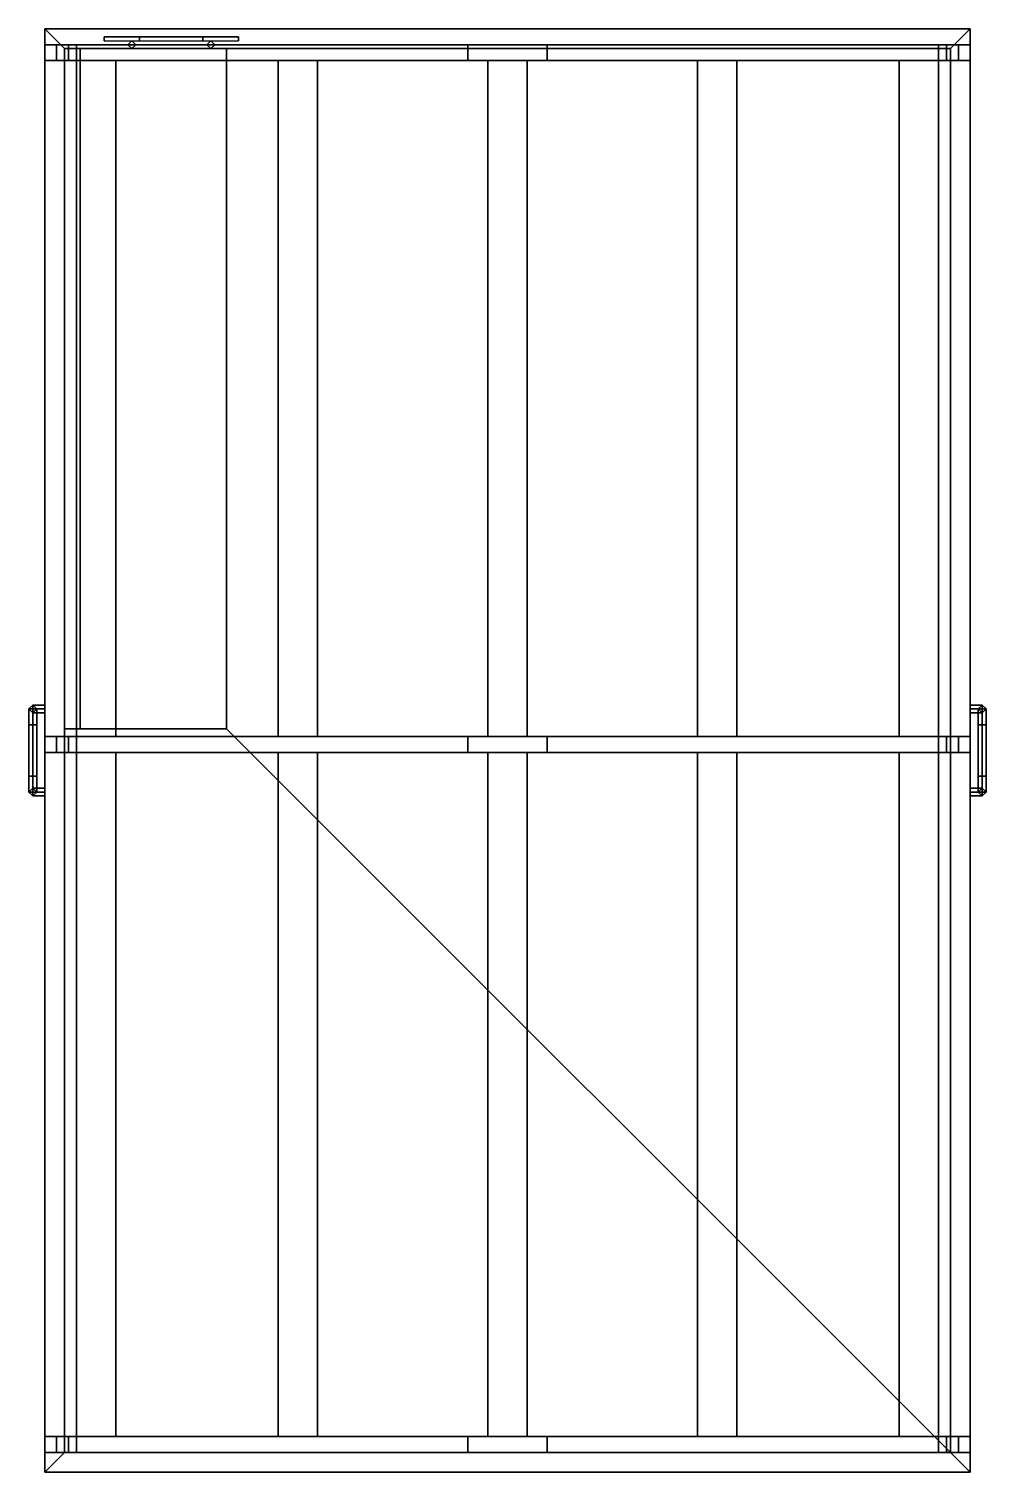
# Model space of a CAD drawing. Extents: x -1.21 to 1.21, y -0.34 to 3.31.
import ezdxf

# ---------------------------------------------------------------- set-up
doc = ezdxf.new("R2010")
doc.units = 0
doc.layers.add('CARGO_BOX', color=3, linetype='CONTINUOUS')

msp = doc.modelspace()

# ---------------------------------------------------------------- linework, layer by layer
at = {"layer": 'CARGO_BOX'}
for points in [[(1.17, 3.31, 1.2), (1.17, -0.34, 1.2), (-1.17, -0.34, 1.2), (-1.17, 3.31, 1.2)], [(-1.17, 3.31, 1.2), (-1.17, 3.31, 1.74), (1.17, 3.31, 1.74), (1.17, 3.31, 1.2)], [(-1.17, 3.31, 1.74), (-1.12, 3.26, 1.74), (1.12, 3.26, 1.74), (1.17, 3.31, 1.74)], [(-1.17, -0.34, 1.74), (-1.12, -0.29, 1.74), (-1.12, 3.26, 1.74), (-1.17, 3.31, 1.74)], [(-1.17, -0.34, 1.2), (-1.17, -0.34, 1.74), (-1.17, 3.31, 1.74), (-1.17, 3.31, 1.2)], [(-0.68, 3.29, 0.99), (-0.68, 3.29, 0.87), (-1.02, 3.29, 0.87), (-1.02, 3.29, 0.99)], [(-1.02, 3.29, 0.99), (-1.02, 3.29, 0.87), (-1.02, 3.28, 0.87), (-1.02, 3.28, 0.99)], [(-0.77, 3.29, 1.07), (-0.68, 3.29, 0.99), (-1.02, 3.29, 0.99), (-0.93, 3.29, 1.07)], [(-0.93, 3.29, 1.07), (-1.02, 3.29, 0.99), (-1.02, 3.28, 0.99), (-0.93, 3.28, 1.07)], [(-0.93, 3.28, 1.07), (-0.77, 3.28, 1.07), (-0.77, 3.29, 1.07), (-0.93, 3.29, 1.07)], [(-0.77, 3.28, 1.07), (-0.68, 3.28, 0.99), (-0.68, 3.29, 0.99), (-0.77, 3.29, 1.07)], [(-0.68, 3.28, 0.99), (-0.68, 3.28, 0.87), (-0.68, 3.29, 0.87), (-0.68, 3.29, 0.99)], [(1.12, -0.29, 1.74), (1.17, -0.34, 1.74), (1.17, 3.31, 1.74), (1.12, 3.26, 1.74)], [(1.17, 3.31, 1.2), (1.17, 3.31, 1.74), (1.17, -0.34, 1.74), (1.17, -0.34, 1.2)], [(-1.17, 3.27, 2.31), (-1.17, 3.27, 1.74), (-1.17, 3.23, 1.74), (-1.17, 3.23, 2.31)], [(-1.14, 3.27, 2.31), (-1.14, 3.27, 1.74), (-1.17, 3.27, 1.74), (-1.17, 3.27, 2.31)], [(-1.09, 3.27, 2.47), (-1.14, 3.27, 2.31), (-1.17, 3.27, 2.31), (-1.11, 3.27, 2.49)], [(-1.11, 3.27, 2.49), (-1.17, 3.27, 2.31), (-1.17, 3.23, 2.31), (-1.11, 3.23, 2.49)], [(-1.14, 3.23, 1.74), (-1.14, 3.27, 1.74), (-1.14, 3.27, 2.31), (-1.14, 3.23, 2.31)], [(-1.14, 3.23, 2.31), (-1.14, 3.27, 2.31), (-1.09, 3.27, 2.47), (-1.09, 3.23, 2.47)], [(-0.71, 3.26, 1.58), (1.12, 3.26, 1.74), (-1.12, 3.26, 1.74), (-1.12, 3.26, 1.58)], [(-1.12, 3.26, 1.74), (-1.12, 1.54, 1.74), (-1.12, 1.54, 1.91), (-1.12, 3.26, 1.91)], [(-1.08, 3.26, 1.91), (-1.08, 3.26, 1.58), (-1.12, 3.26, 1.58), (-1.12, 3.26, 1.91)], [(-1.12, 3.26, 1.91), (-1.12, 1.54, 1.91), (-1.08, 1.54, 1.91), (-1.08, 3.26, 1.91)], [(-0.1, 3.27, 2.67), (-1.11, 3.27, 2.49), (-1.11, 3.23, 2.49), (-0.1, 3.23, 2.67)], [(-0.1, 3.27, 2.64), (-1.09, 3.27, 2.47), (-1.11, 3.27, 2.49), (-0.1, 3.27, 2.67)], [(-1.09, 3.23, 2.47), (-1.09, 3.27, 2.47), (-0.1, 3.27, 2.64), (-0.1, 3.23, 2.64)], [(-0.71, 3.26, 1.58), (-1.08, 3.26, 1.58), (-1.08, 1.54, 1.58), (-0.71, 1.54, 1.58)], [(-1.08, 1.54, 1.91), (-1.08, 1.54, 1.58), (-1.08, 3.26, 1.58), (-1.08, 3.26, 1.91)], [(-0.95, 3.28, 0.97), (-0.96, 3.27, 0.97), (-0.96, 3.27, 1.2), (-0.95, 3.28, 1.2)], [(-0.96, 3.27, 0.97), (-0.95, 3.26, 0.97), (-0.95, 3.26, 1.2), (-0.96, 3.27, 1.2)], [(-0.94, 3.27, 0.97), (-0.95, 3.28, 0.97), (-0.95, 3.28, 1.2), (-0.94, 3.27, 1.2)], [(-0.95, 3.26, 0.97), (-0.94, 3.27, 0.97), (-0.94, 3.27, 1.2), (-0.95, 3.26, 1.2)], [(-0.75, 3.28, 0.97), (-0.76, 3.27, 0.97), (-0.76, 3.27, 1.2), (-0.75, 3.28, 1.2)], [(-0.76, 3.27, 0.97), (-0.75, 3.26, 0.97), (-0.75, 3.26, 1.2), (-0.76, 3.27, 1.2)], [(-0.74, 3.27, 0.97), (-0.75, 3.28, 0.97), (-0.75, 3.28, 1.2), (-0.74, 3.27, 1.2)], [(-0.75, 3.26, 0.97), (-0.74, 3.27, 0.97), (-0.74, 3.27, 1.2), (-0.75, 3.26, 1.2)], [(1.12, 3.26, 1.25), (1.12, 3.26, 1.74), (-0.71, 3.26, 1.58), (-0.71, 3.26, 1.25)], [(-0.71, 3.26, 1.25), (-0.71, 3.26, 1.58), (-0.71, 1.54, 1.58), (-0.71, 1.54, 1.25)], [(-0.71, 3.26, 1.25), (-0.71, 1.54, 1.25), (1.12, -0.29, 1.25), (1.12, 3.26, 1.25)], [(0.1, 3.27, 2.64), (0.1, 3.23, 2.64), (-0.1, 3.23, 2.64), (-0.1, 3.27, 2.64)], [(-0.1, 3.27, 2.67), (0.1, 3.27, 2.67), (0.1, 3.27, 2.64), (-0.1, 3.27, 2.64)], [(-0.1, 3.23, 2.67), (0.1, 3.23, 2.67), (0.1, 3.27, 2.67), (-0.1, 3.27, 2.67)], [(0.1, 3.23, 2.67), (1.11, 3.23, 2.49), (1.11, 3.27, 2.49), (0.1, 3.27, 2.67)], [(0.1, 3.27, 2.67), (1.11, 3.27, 2.49), (1.09, 3.27, 2.47), (0.1, 3.27, 2.64)], [(1.09, 3.27, 2.47), (1.09, 3.23, 2.47), (0.1, 3.23, 2.64), (0.1, 3.27, 2.64)], [(1.11, 3.27, 2.49), (1.17, 3.27, 2.31), (1.14, 3.27, 2.31), (1.09, 3.27, 2.47)], [(1.14, 3.27, 2.31), (1.14, 3.23, 2.31), (1.09, 3.23, 2.47), (1.09, 3.27, 2.47)], [(1.11, 3.23, 2.49), (1.17, 3.23, 2.31), (1.17, 3.27, 2.31), (1.11, 3.27, 2.49)], [(1.12, -0.29, 1.25), (1.12, -0.29, 1.74), (1.12, 3.26, 1.74), (1.12, 3.26, 1.25)], [(1.14, 3.27, 1.74), (1.14, 3.23, 1.74), (1.14, 3.23, 2.31), (1.14, 3.27, 2.31)], [(1.17, 3.27, 2.31), (1.17, 3.27, 1.74), (1.14, 3.27, 1.74), (1.14, 3.27, 2.31)], [(1.17, 3.23, 2.31), (1.17, 3.23, 1.74), (1.17, 3.27, 1.74), (1.17, 3.27, 2.31)], [(-1.17, 3.23, 2.31), (-1.17, 3.23, 1.74), (-1.14, 3.23, 1.74), (-1.14, 3.23, 2.31)], [(-1.11, 3.23, 2.49), (-1.17, 3.23, 2.31), (-1.14, 3.23, 2.31), (-1.09, 3.23, 2.47)], [(-0.1, 3.23, 2.67), (-1.11, 3.23, 2.49), (-1.09, 3.23, 2.47), (-0.1, 3.23, 2.64)], [(-0.99, 1.52, 2.5114), (-0.99, 3.23, 2.5114), (-1.09, 3.23, 2.4936), (-1.09, 1.52, 2.4936)], [(-1.09, 3.23, 2.4936), (-1.09, 3.23, 2.47), (-1.09, 1.52, 2.47), (-1.09, 1.52, 2.4936)], [(-1.09, 1.52, 2.47), (-1.09, 3.23, 2.47), (-0.99, 3.23, 2.4872), (-0.99, 1.52, 2.4872)], [(-0.99, 1.52, 2.4872), (-0.99, 3.23, 2.4872), (-0.99, 3.23, 2.5114), (-0.99, 1.52, 2.5114)], [(-0.58, 3.23, 2.5845), (-0.58, 3.23, 2.5576), (-0.58, 1.52, 2.5576), (-0.58, 1.52, 2.5845)], [(-0.48, 1.52, 2.6023), (-0.48, 3.23, 2.6023), (-0.58, 3.23, 2.5845), (-0.58, 1.52, 2.5845)], [(-0.58, 1.52, 2.5576), (-0.58, 3.23, 2.5576), (-0.48, 3.23, 2.5747), (-0.48, 1.52, 2.5747)], [(-0.48, 1.52, 2.5747), (-0.48, 3.23, 2.5747), (-0.48, 3.23, 2.6023), (-0.48, 1.52, 2.6023)], [(-0.1, 3.23, 2.64), (0.1, 3.23, 2.64), (0.1, 3.23, 2.67), (-0.1, 3.23, 2.67)], [(-0.05, 3.23, 2.64), (-0.05, 1.52, 2.64), (-0.05, 1.52, 2.67), (-0.05, 3.23, 2.67)], [(0.05, 3.23, 2.64), (0.05, 1.52, 2.64), (-0.05, 1.52, 2.64), (-0.05, 3.23, 2.64)], [(-0.05, 3.23, 2.67), (-0.05, 1.52, 2.67), (0.05, 1.52, 2.67), (0.05, 3.23, 2.67)], [(0.05, 1.52, 2.67), (0.05, 1.52, 2.64), (0.05, 3.23, 2.64), (0.05, 3.23, 2.67)], [(0.1, 3.23, 2.64), (1.09, 3.23, 2.47), (1.11, 3.23, 2.49), (0.1, 3.23, 2.67)], [(0.48, 3.23, 2.6023), (0.48, 1.52, 2.6023), (0.58, 1.52, 2.5845), (0.58, 3.23, 2.5845)], [(0.48, 3.23, 2.5747), (0.48, 1.52, 2.5747), (0.48, 1.52, 2.6023), (0.48, 3.23, 2.6023)], [(0.58, 3.23, 2.5576), (0.58, 1.52, 2.5576), (0.48, 1.52, 2.5747), (0.48, 3.23, 2.5747)], [(0.58, 1.52, 2.5845), (0.58, 1.52, 2.5576), (0.58, 3.23, 2.5576), (0.58, 3.23, 2.5845)], [(0.99, 3.23, 2.5114), (0.99, 1.52, 2.5114), (1.09, 1.52, 2.4936), (1.09, 3.23, 2.4936)], [(0.99, 3.23, 2.4872), (0.99, 1.52, 2.4872), (0.99, 1.52, 2.5114), (0.99, 3.23, 2.5114)], [(1.09, 3.23, 2.47), (1.09, 1.52, 2.47), (0.99, 1.52, 2.4872), (0.99, 3.23, 2.4872)], [(1.09, 3.23, 2.47), (1.14, 3.23, 2.31), (1.17, 3.23, 2.31), (1.11, 3.23, 2.49)], [(1.09, 1.52, 2.4936), (1.09, 1.52, 2.47), (1.09, 3.23, 2.47), (1.09, 3.23, 2.4936)], [(1.14, 3.23, 2.31), (1.14, 3.23, 1.74), (1.17, 3.23, 1.74), (1.17, 3.23, 2.31)], [(-1.2, 1.6, 1.03), (-1.21, 1.59, 1.03), (-1.21, 1.59, 1.24), (-1.2, 1.6, 1.23)], [(-1.2, 1.55, 0.97), (-1.21, 1.55, 0.98), (-1.21, 1.59, 1.03), (-1.2, 1.6, 1.03)], [(-1.17, 1.59, 1.24), (-1.17, 1.6, 1.23), (-1.2, 1.6, 1.23), (-1.21, 1.59, 1.24)], [(-1.21, 1.59, 1.03), (-1.2, 1.58, 1.03), (-1.2, 1.58, 1.23), (-1.21, 1.59, 1.24)], [(-1.21, 1.55, 0.98), (-1.2, 1.55, 0.99), (-1.2, 1.58, 1.03), (-1.21, 1.59, 1.03)], [(-1.17, 1.58, 1.23), (-1.17, 1.59, 1.24), (-1.21, 1.59, 1.24), (-1.2, 1.58, 1.23)], [(-1.19, 1.59, 1.03), (-1.2, 1.6, 1.03), (-1.2, 1.6, 1.23), (-1.19, 1.59, 1.22)], [(-1.19, 1.55, 0.98), (-1.2, 1.55, 0.97), (-1.2, 1.6, 1.03), (-1.19, 1.59, 1.03)], [(-1.17, 1.6, 1.23), (-1.17, 1.59, 1.22), (-1.19, 1.59, 1.22), (-1.2, 1.6, 1.23)], [(-1.2, 1.58, 1.03), (-1.19, 1.59, 1.03), (-1.19, 1.59, 1.22), (-1.2, 1.58, 1.23)], [(-1.2, 1.55, 0.99), (-1.19, 1.55, 0.98), (-1.19, 1.59, 1.03), (-1.2, 1.58, 1.03)], [(-1.17, 1.59, 1.22), (-1.17, 1.58, 1.23), (-1.2, 1.58, 1.23), (-1.19, 1.59, 1.22)], [(1.17, 1.59, 1.22), (1.17, 1.6, 1.23), (1.2, 1.6, 1.23), (1.19, 1.59, 1.22)], [(1.17, 1.6, 1.23), (1.17, 1.59, 1.24), (1.21, 1.59, 1.24), (1.2, 1.6, 1.23)], [(1.17, 1.59, 1.24), (1.17, 1.58, 1.23), (1.2, 1.58, 1.23), (1.21, 1.59, 1.24)], [(1.17, 1.58, 1.23), (1.17, 1.59, 1.22), (1.19, 1.59, 1.22), (1.2, 1.58, 1.23)], [(1.2, 1.6, 1.03), (1.19, 1.59, 1.03), (1.19, 1.59, 1.22), (1.2, 1.6, 1.23)], [(1.19, 1.59, 1.03), (1.2, 1.6, 1.03), (1.2, 1.55, 0.97), (1.19, 1.55, 0.98)], [(1.19, 1.59, 1.03), (1.2, 1.58, 1.03), (1.2, 1.58, 1.23), (1.19, 1.59, 1.22)], [(1.2, 1.58, 1.03), (1.19, 1.59, 1.03), (1.19, 1.55, 0.98), (1.2, 1.55, 0.99)], [(1.21, 1.59, 1.03), (1.2, 1.6, 1.03), (1.2, 1.6, 1.23), (1.21, 1.59, 1.24)], [(1.2, 1.6, 1.03), (1.21, 1.59, 1.03), (1.21, 1.55, 0.98), (1.2, 1.55, 0.97)], [(1.2, 1.58, 1.03), (1.21, 1.59, 1.03), (1.21, 1.59, 1.24), (1.2, 1.58, 1.23)], [(1.21, 1.59, 1.03), (1.2, 1.58, 1.03), (1.2, 1.55, 0.99), (1.21, 1.55, 0.98)], [(-1.2, 1.42, 0.97), (-1.21, 1.42, 0.98), (-1.21, 1.55, 0.98), (-1.2, 1.55, 0.97)], [(-1.21, 1.42, 0.98), (-1.2, 1.42, 0.99), (-1.2, 1.55, 0.99), (-1.21, 1.55, 0.98)], [(-1.19, 1.42, 0.98), (-1.2, 1.42, 0.97), (-1.2, 1.55, 0.97), (-1.19, 1.55, 0.98)], [(-1.2, 1.42, 0.99), (-1.19, 1.42, 0.98), (-1.19, 1.55, 0.98), (-1.2, 1.55, 0.99)], [(-1.12, 1.54, 1.25), (-1.12, -0.29, 1.25), (1.12, -0.29, 1.25), (-0.71, 1.54, 1.25)], [(-1.12, 1.54, 1.25), (-1.12, 1.54, 1.58), (-1.12, -0.29, 1.74), (-1.12, -0.29, 1.25)], [(-0.71, 1.54, 1.58), (-1.12, 1.54, 1.58), (-1.12, 1.54, 1.25), (-0.71, 1.54, 1.25)], [(-1.12, 1.54, 1.58), (-1.12, 1.54, 1.74), (-1.12, -0.29, 1.74), (-1.12, 1.54, 1.58)], [(-1.12, 1.54, 1.91), (-1.12, 1.54, 1.58), (-1.08, 1.54, 1.58), (-1.08, 1.54, 1.91)], [(1.19, 1.55, 0.98), (1.2, 1.55, 0.97), (1.2, 1.42, 0.97), (1.19, 1.42, 0.98)], [(1.2, 1.55, 0.99), (1.19, 1.55, 0.98), (1.19, 1.42, 0.98), (1.2, 1.42, 0.99)], [(1.2, 1.55, 0.97), (1.21, 1.55, 0.98), (1.21, 1.42, 0.98), (1.2, 1.42, 0.97)], [(1.21, 1.55, 0.98), (1.2, 1.55, 0.99), (1.2, 1.42, 0.99), (1.21, 1.42, 0.98)], [(-1.14, 1.52, 2.31), (-1.14, 1.52, 1.74), (-1.17, 1.52, 1.74), (-1.17, 1.52, 2.31)], [(-1.17, 1.52, 2.31), (-1.17, 1.52, 1.74), (-1.17, 1.48, 1.74), (-1.17, 1.48, 2.31)], [(-1.11, 1.52, 2.49), (-1.17, 1.52, 2.31), (-1.17, 1.48, 2.31), (-1.11, 1.48, 2.49)], [(-1.09, 1.52, 2.47), (-1.14, 1.52, 2.31), (-1.17, 1.52, 2.31), (-1.11, 1.52, 2.49)], [(-1.14, 1.48, 1.74), (-1.14, 1.52, 1.74), (-1.14, 1.52, 2.31), (-1.14, 1.48, 2.31)], [(-1.14, 1.48, 2.31), (-1.14, 1.52, 2.31), (-1.09, 1.52, 2.47), (-1.09, 1.48, 2.47)], [(-0.1, 1.52, 2.64), (-1.09, 1.52, 2.47), (-1.11, 1.52, 2.49), (-0.1, 1.52, 2.67)], [(-0.1, 1.52, 2.67), (-1.11, 1.52, 2.49), (-1.11, 1.48, 2.49), (-0.1, 1.48, 2.67)], [(-1.09, 1.48, 2.47), (-1.09, 1.52, 2.47), (-0.1, 1.52, 2.64), (-0.1, 1.48, 2.64)], [(-0.1, 1.48, 2.67), (0.1, 1.48, 2.67), (0.1, 1.52, 2.67), (-0.1, 1.52, 2.67)], [(-0.1, 1.52, 2.67), (0.1, 1.52, 2.67), (0.1, 1.52, 2.64), (-0.1, 1.52, 2.64)], [(0.1, 1.52, 2.64), (0.1, 1.48, 2.64), (-0.1, 1.48, 2.64), (-0.1, 1.52, 2.64)], [(1.09, 1.52, 2.47), (1.09, 1.48, 2.47), (0.1, 1.48, 2.64), (0.1, 1.52, 2.64)], [(0.1, 1.52, 2.67), (1.11, 1.52, 2.49), (1.09, 1.52, 2.47), (0.1, 1.52, 2.64)], [(0.1, 1.48, 2.67), (1.11, 1.48, 2.49), (1.11, 1.52, 2.49), (0.1, 1.52, 2.67)], [(1.14, 1.52, 2.31), (1.14, 1.48, 2.31), (1.09, 1.48, 2.47), (1.09, 1.52, 2.47)], [(1.11, 1.52, 2.49), (1.17, 1.52, 2.31), (1.14, 1.52, 2.31), (1.09, 1.52, 2.47)], [(1.11, 1.48, 2.49), (1.17, 1.48, 2.31), (1.17, 1.52, 2.31), (1.11, 1.52, 2.49)], [(1.17, 1.52, 2.31), (1.17, 1.52, 1.74), (1.14, 1.52, 1.74), (1.14, 1.52, 2.31)], [(1.14, 1.52, 1.74), (1.14, 1.48, 1.74), (1.14, 1.48, 2.31), (1.14, 1.52, 2.31)], [(1.17, 1.48, 2.31), (1.17, 1.48, 1.74), (1.17, 1.52, 1.74), (1.17, 1.52, 2.31)], [(-1.17, 1.48, 2.31), (-1.17, 1.48, 1.74), (-1.14, 1.48, 1.74), (-1.14, 1.48, 2.31)], [(-1.11, 1.48, 2.49), (-1.17, 1.48, 2.31), (-1.14, 1.48, 2.31), (-1.09, 1.48, 2.47)], [(-0.1, 1.48, 2.67), (-1.11, 1.48, 2.49), (-1.09, 1.48, 2.47), (-0.1, 1.48, 2.64)], [(-0.99, -0.25, 2.5114), (-0.99, 1.48, 2.5114), (-1.09, 1.48, 2.4936), (-1.09, -0.25, 2.4936)], [(-1.09, -0.25, 2.47), (-1.09, 1.48, 2.47), (-0.99, 1.48, 2.4872), (-0.99, -0.25, 2.4872)], [(-1.09, 1.48, 2.4936), (-1.09, 1.48, 2.47), (-1.09, -0.25, 2.47), (-1.09, -0.25, 2.4936)], [(-0.99, -0.25, 2.4872), (-0.99, 1.48, 2.4872), (-0.99, 1.48, 2.5114), (-0.99, -0.25, 2.5114)], [(-0.58, 1.48, 2.5845), (-0.58, 1.48, 2.5576), (-0.58, -0.25, 2.5576), (-0.58, -0.25, 2.5845)], [(-0.48, -0.25, 2.6023), (-0.48, 1.48, 2.6023), (-0.58, 1.48, 2.5845), (-0.58, -0.25, 2.5845)], [(-0.58, -0.25, 2.5576), (-0.58, 1.48, 2.5576), (-0.48, 1.48, 2.5747), (-0.48, -0.25, 2.5747)], [(-0.48, -0.25, 2.5747), (-0.48, 1.48, 2.5747), (-0.48, 1.48, 2.6023), (-0.48, -0.25, 2.6023)], [(-0.1, 1.48, 2.64), (0.1, 1.48, 2.64), (0.1, 1.48, 2.67), (-0.1, 1.48, 2.67)], [(-0.05, 1.48, 2.64), (-0.05, -0.25, 2.64), (-0.05, -0.25, 2.67), (-0.05, 1.48, 2.67)], [(0.05, 1.48, 2.64), (0.05, -0.25, 2.64), (-0.05, -0.25, 2.64), (-0.05, 1.48, 2.64)], [(-0.05, 1.48, 2.67), (-0.05, -0.25, 2.67), (0.05, -0.25, 2.67), (0.05, 1.48, 2.67)], [(0.05, -0.25, 2.67), (0.05, -0.25, 2.64), (0.05, 1.48, 2.64), (0.05, 1.48, 2.67)], [(0.1, 1.48, 2.64), (1.09, 1.48, 2.47), (1.11, 1.48, 2.49), (0.1, 1.48, 2.67)], [(0.48, 1.48, 2.6023), (0.48, -0.25, 2.6023), (0.58, -0.25, 2.5845), (0.58, 1.48, 2.5845)], [(0.48, 1.48, 2.5747), (0.48, -0.25, 2.5747), (0.48, -0.25, 2.6023), (0.48, 1.48, 2.6023)], [(0.58, 1.48, 2.5576), (0.58, -0.25, 2.5576), (0.48, -0.25, 2.5747), (0.48, 1.48, 2.5747)], [(0.58, -0.25, 2.5845), (0.58, -0.25, 2.5576), (0.58, 1.48, 2.5576), (0.58, 1.48, 2.5845)], [(1.09, 1.48, 2.47), (1.09, -0.25, 2.47), (0.99, -0.25, 2.4872), (0.99, 1.48, 2.4872)], [(0.99, 1.48, 2.4872), (0.99, -0.25, 2.4872), (0.99, -0.25, 2.5114), (0.99, 1.48, 2.5114)], [(0.99, 1.48, 2.5114), (0.99, -0.25, 2.5114), (1.09, -0.25, 2.4936), (1.09, 1.48, 2.4936)], [(1.09, 1.48, 2.47), (1.14, 1.48, 2.31), (1.17, 1.48, 2.31), (1.11, 1.48, 2.49)], [(1.09, -0.25, 2.4936), (1.09, -0.25, 2.47), (1.09, 1.48, 2.47), (1.09, 1.48, 2.4936)], [(1.14, 1.48, 2.31), (1.14, 1.48, 1.74), (1.17, 1.48, 1.74), (1.17, 1.48, 2.31)], [(-1.2, 1.37, 1.03), (-1.21, 1.38, 1.03), (-1.21, 1.42, 0.98), (-1.2, 1.42, 0.97)], [(-1.21, 1.38, 1.03), (-1.2, 1.39, 1.03), (-1.2, 1.42, 0.99), (-1.21, 1.42, 0.98)], [(-1.2, 1.39, 1.03), (-1.21, 1.38, 1.03), (-1.21, 1.38, 1.24), (-1.2, 1.39, 1.23)], [(-1.17, 1.38, 1.24), (-1.17, 1.39, 1.23), (-1.2, 1.39, 1.23), (-1.21, 1.38, 1.24)], [(-1.19, 1.38, 1.03), (-1.2, 1.37, 1.03), (-1.2, 1.42, 0.97), (-1.19, 1.42, 0.98)], [(-1.2, 1.39, 1.03), (-1.19, 1.38, 1.03), (-1.19, 1.42, 0.98), (-1.2, 1.42, 0.99)], [(-1.19, 1.38, 1.03), (-1.2, 1.39, 1.03), (-1.2, 1.39, 1.23), (-1.19, 1.38, 1.22)], [(-1.17, 1.39, 1.23), (-1.17, 1.38, 1.22), (-1.19, 1.38, 1.22), (-1.2, 1.39, 1.23)], [(1.17, 1.38, 1.22), (1.17, 1.39, 1.23), (1.2, 1.39, 1.23), (1.19, 1.38, 1.22)], [(1.17, 1.39, 1.23), (1.17, 1.38, 1.24), (1.21, 1.38, 1.24), (1.2, 1.39, 1.23)], [(1.19, 1.42, 0.98), (1.2, 1.42, 0.97), (1.2, 1.37, 1.03), (1.19, 1.38, 1.03)], [(1.2, 1.42, 0.99), (1.19, 1.42, 0.98), (1.19, 1.38, 1.03), (1.2, 1.39, 1.03)], [(1.2, 1.39, 1.03), (1.19, 1.38, 1.03), (1.19, 1.38, 1.22), (1.2, 1.39, 1.23)], [(1.2, 1.42, 0.97), (1.21, 1.42, 0.98), (1.21, 1.38, 1.03), (1.2, 1.37, 1.03)], [(1.21, 1.42, 0.98), (1.2, 1.42, 0.99), (1.2, 1.39, 1.03), (1.21, 1.38, 1.03)], [(1.21, 1.38, 1.03), (1.2, 1.39, 1.03), (1.2, 1.39, 1.23), (1.21, 1.38, 1.24)], [(-1.21, 1.38, 1.03), (-1.2, 1.37, 1.03), (-1.2, 1.37, 1.23), (-1.21, 1.38, 1.24)], [(-1.17, 1.37, 1.23), (-1.17, 1.38, 1.24), (-1.21, 1.38, 1.24), (-1.2, 1.37, 1.23)], [(-1.2, 1.37, 1.03), (-1.19, 1.38, 1.03), (-1.19, 1.38, 1.22), (-1.2, 1.37, 1.23)], [(-1.17, 1.38, 1.22), (-1.17, 1.37, 1.23), (-1.2, 1.37, 1.23), (-1.19, 1.38, 1.22)], [(1.17, 1.38, 1.24), (1.17, 1.37, 1.23), (1.2, 1.37, 1.23), (1.21, 1.38, 1.24)], [(1.17, 1.37, 1.23), (1.17, 1.38, 1.22), (1.19, 1.38, 1.22), (1.2, 1.37, 1.23)], [(1.19, 1.38, 1.03), (1.2, 1.37, 1.03), (1.2, 1.37, 1.23), (1.19, 1.38, 1.22)], [(1.2, 1.37, 1.03), (1.21, 1.38, 1.03), (1.21, 1.38, 1.24), (1.2, 1.37, 1.23)], [(-1.17, -0.25, 2.31), (-1.17, -0.25, 1.74), (-1.17, -0.29, 1.74), (-1.17, -0.29, 2.31)], [(-1.14, -0.25, 2.31), (-1.14, -0.25, 1.74), (-1.17, -0.25, 1.74), (-1.17, -0.25, 2.31)], [(-1.09, -0.25, 2.47), (-1.14, -0.25, 2.31), (-1.17, -0.25, 2.31), (-1.11, -0.25, 2.49)], [(-1.11, -0.25, 2.49), (-1.17, -0.25, 2.31), (-1.17, -0.29, 2.31), (-1.11, -0.29, 2.49)], [(-1.14, -0.29, 1.74), (-1.14, -0.25, 1.74), (-1.14, -0.25, 2.31), (-1.14, -0.29, 2.31)], [(-1.14, -0.29, 2.31), (-1.14, -0.25, 2.31), (-1.09, -0.25, 2.47), (-1.09, -0.29, 2.47)], [(-0.1, -0.25, 2.67), (-1.11, -0.25, 2.49), (-1.11, -0.29, 2.49), (-0.1, -0.29, 2.67)], [(-0.1, -0.25, 2.64), (-1.09, -0.25, 2.47), (-1.11, -0.25, 2.49), (-0.1, -0.25, 2.67)], [(-1.09, -0.29, 2.47), (-1.09, -0.25, 2.47), (-0.1, -0.25, 2.64), (-0.1, -0.29, 2.64)], [(-0.1, -0.29, 2.67), (0.1, -0.29, 2.67), (0.1, -0.25, 2.67), (-0.1, -0.25, 2.67)], [(-0.1, -0.25, 2.67), (0.1, -0.25, 2.67), (0.1, -0.25, 2.64), (-0.1, -0.25, 2.64)], [(0.1, -0.25, 2.64), (0.1, -0.29, 2.64), (-0.1, -0.29, 2.64), (-0.1, -0.25, 2.64)], [(1.09, -0.25, 2.47), (1.09, -0.29, 2.47), (0.1, -0.29, 2.64), (0.1, -0.25, 2.64)], [(0.1, -0.29, 2.67), (1.11, -0.29, 2.49), (1.11, -0.25, 2.49), (0.1, -0.25, 2.67)], [(0.1, -0.25, 2.67), (1.11, -0.25, 2.49), (1.09, -0.25, 2.47), (0.1, -0.25, 2.64)], [(1.11, -0.25, 2.49), (1.17, -0.25, 2.31), (1.14, -0.25, 2.31), (1.09, -0.25, 2.47)], [(1.14, -0.25, 2.31), (1.14, -0.29, 2.31), (1.09, -0.29, 2.47), (1.09, -0.25, 2.47)], [(1.11, -0.29, 2.49), (1.17, -0.29, 2.31), (1.17, -0.25, 2.31), (1.11, -0.25, 2.49)], [(1.14, -0.25, 1.74), (1.14, -0.29, 1.74), (1.14, -0.29, 2.31), (1.14, -0.25, 2.31)], [(1.17, -0.25, 2.31), (1.17, -0.25, 1.74), (1.14, -0.25, 1.74), (1.14, -0.25, 2.31)], [(1.17, -0.29, 2.31), (1.17, -0.29, 1.74), (1.17, -0.25, 1.74), (1.17, -0.25, 2.31)], [(-1.12, -0.29, 1.74), (-1.17, -0.34, 1.74), (1.17, -0.34, 1.74), (1.12, -0.29, 1.74)], [(-1.17, -0.29, 2.31), (-1.17, -0.29, 1.74), (-1.14, -0.29, 1.74), (-1.14, -0.29, 2.31)], [(-1.11, -0.29, 2.49), (-1.17, -0.29, 2.31), (-1.14, -0.29, 2.31), (-1.09, -0.29, 2.47)], [(-1.12, -0.29, 1.25), (-1.12, -0.29, 1.74), (1.12, -0.29, 1.74), (1.12, -0.29, 1.25)], [(-0.1, -0.29, 2.67), (-1.11, -0.29, 2.49), (-1.09, -0.29, 2.47), (-0.1, -0.29, 2.64)], [(-0.1, -0.29, 2.64), (0.1, -0.29, 2.64), (0.1, -0.29, 2.67), (-0.1, -0.29, 2.67)], [(0.1, -0.29, 2.64), (1.09, -0.29, 2.47), (1.11, -0.29, 2.49), (0.1, -0.29, 2.67)], [(1.09, -0.29, 2.47), (1.14, -0.29, 2.31), (1.17, -0.29, 2.31), (1.11, -0.29, 2.49)], [(1.14, -0.29, 2.31), (1.14, -0.29, 1.74), (1.17, -0.29, 1.74), (1.17, -0.29, 2.31)], [(1.17, -0.34, 1.2), (1.17, -0.34, 1.74), (-1.17, -0.34, 1.74), (-1.17, -0.34, 1.2)]]:
    msp.add_3dface(points, dxfattribs=at)

doc.saveas('drawing.dxf')
